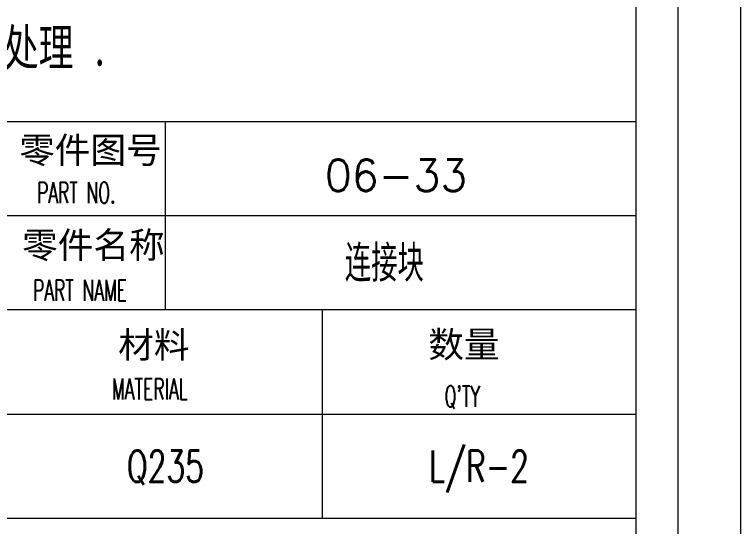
# Model space of a CAD drawing. Header units: millimetres. Extents: x 29078 to 32945, y -44812 to -43100.
# Drawn here: x 32875.7 to 32945.2, y -44785.1 to -44736.1 of the extents above; entities that cross this region are included whole.
import ezdxf
from ezdxf.enums import TextEntityAlignment as Align

# ---------------------------------------------------------------- set-up
doc = ezdxf.new("R2010")
doc.units = ezdxf.units.MM
for name, color, linetype, lineweight in [('Title_frame', 7, 'Continuous', 13), ('TK', 7, 'Continuous', 13), ('文字层', 4, 'Continuous', 25)]:
    doc.layers.add(name, color=color, linetype=linetype, lineweight=lineweight)
doc.layers.add('不可打印', color=7, linetype='Continuous', lineweight=13, plot=False)
doc.styles.add('SSDT', font='simfang.ttf', dxfattribs={"width": 0.7, "height": 5})
doc.styles.get("Standard").update_dxf_attribs({"font": 'simplex.shx', "bigfont": 'gbcbig.shx'})

# ---------------------------------------------------------------- blocks, each defined once
blk = doc.blocks.new('A$C75164159')
at = {"layer": 'TK', "ltscale": 2}
for p, q in [((-6, 291), (-6, 6)), ((-10, 287), (-10, 10))]:
    blk.add_line(p, q, dxfattribs=at)
at = {"layer": '不可打印', "color": 1, "linetype": 'Continuous', "ltscale": 2}
blk.add_line((0, 297), (0, 0), dxfattribs=at)
blk = doc.blocks.new('*U39')
at = {"layer": 'TK'}
for p, q in [((-1656.986, 12586.92), (-1656.986, 12604.92)), ((-1731.986, 12595.92), (-1611.986, 12595.92)), ((-1731.986, 12586.92), (-1611.986, 12586.92)), ((-1641.986, 12586.92), (-1641.986, 12566.92)), ((-1611.986, 12566.92), (-1731.986, 12566.92))]:
    blk.add_line(p, q, dxfattribs=at)
blk.add_lwpolyline([(-1791.986, 12604.92), (-1611.986, 12604.92), (-1611.986, 12548.92), (-1791.986, 12548.92)], close=True, dxfattribs=at)
blk.add_lwpolyline([(-1791.986, 12576.92), (-1611.986, 12576.92)], dxfattribs=at)
at = {"layer": 'Title_frame', "color": 3, "linetype": 'Continuous', "width": 0.6}
for s, p in [('PART NO.', (-1669.272, 12597.105)), ('MATERIAL', (-1662.11, 12578.308)), ("Q'TY", (-1630.286, 12577.604))]:
    blk.add_text(s, height=2, dxfattribs=at).set_placement(p)
at = {"layer": 'TK', "color": 3, "linetype": 'Continuous', "width": 0.6}
blk.add_text('PART NAME', height=2, dxfattribs=at).set_placement((-1669.659, 12587.746))
at = {"layer": 'TK', "color": 3, "char_height": 2.5, "attachment_point": 1}
for s, insert, width in [('{\\fﾷￂￋￎ_GB2312|b0|i0|c134|p49;零件图号}', (-1670.977, 12603.42), 16.98), ('{\\fﾷￂￋￎ_GB2312|b0|i0|c134|p49;零件名称}', (-1670.697, 12594.336), 18.34), ('{\\fﾷￂￋￎ_GB2312|b0|i0|c134|p49;材料}', (-1661.507, 12584.791), 16.9757), ('{\\fﾷￂￋￎ_GB2312|b0|i0|c134|p49;数量}', (-1631.843, 12584.829), 16.9757)]:
    blk.add_mtext(s, dxfattribs=dict(at, insert=insert, width=width))

msp = doc.modelspace()

# ---------------------------------------------------------------- block references
at = {"layer": 'TK'}
for name, p in [('A$C75164159', (32945.169, -44812.306)), ('*U39', (34547.155, -57351.226))]:
    msp.add_blockref(name, p, dxfattribs=at)

# ---------------------------------------------------------------- texts
for s, height, p in [('06-33', 3, (32912.228, -44751.47)), ('连接块', 3.5, (32911.103, -44759.899))]:
    msp.add_text(s, height=height, dxfattribs=at).set_placement(p, align=Align.MIDDLE_CENTER)
at = {"layer": 'TK', "width": 0.7}
for s, p in [('L/R-2', (32920.169, -44779.306)), ('Q235', (32890.169, -44779.306))]:
    msp.add_text(s, height=3, dxfattribs=at).set_placement(p, align=Align.MIDDLE_CENTER)
at = {"layer": '文字层', "color": 4, "style": 'SSDT', "width": 0.7}
msp.add_text('4. 发黑处理 . ', height=3.5, dxfattribs=at).set_placement((32863.017, -44740.976))

doc.saveas('drawing.dxf')
